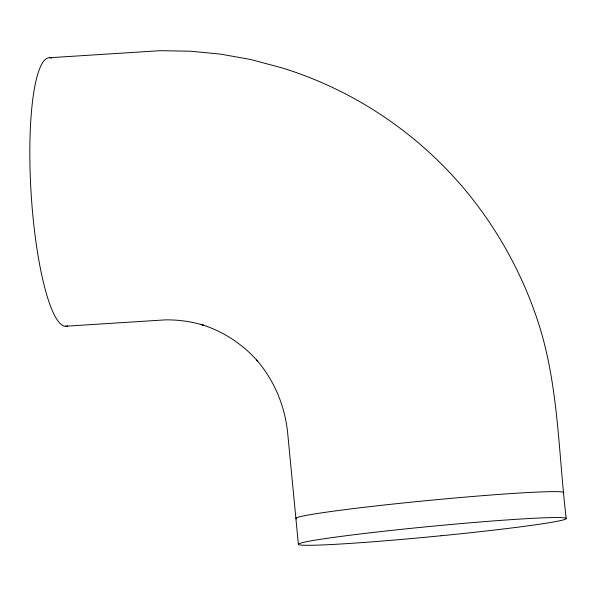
<?xml version="1.0" encoding="UTF-8"?>
<svg xmlns="http://www.w3.org/2000/svg" width="596" height="596" viewBox="0 0 596 596"><rect width="100%" height="100%" fill="white"/><g stroke="black" fill="none" stroke-linecap="round" stroke-linejoin="round"><path stroke-width="0.89" d="M49.885 57.715L159.996 50.697L190.392 51.196L220.647 54.132L250.573 59.473L282.228 67.944C350.314 88.946 412.03 129.235 458.995 182.771L460.179 184.075C493.622 222.725 519.444 267.738 536.117 316.044C558.78 381.067 558.094 450.829 566.2 518.438M65.329 326.243L165.099 319.888C178.01 319.665 190.921 321.438 203.296 325.14L201.053 324.395C222.852 331.123 242.609 344.019 257.643 361.161L256.459 359.85C274.629 380.62 285.447 407.314 287.838 434.745L298.395 544.401M296.696 518.893A134.554 5.163 -5.5 0 1 426.937 500.603A134.554 5.163 -5.5 0 1 563.421 493.026M67.698 325.93A134.554 26.529 86.4 0 1 30.999 191.472A134.554 26.529 86.4 0 1 51.494 58.103M441.167 535.744L429.157 536.907A134.554 5.163 -5.5 0 1 315.88 540.05A134.554 5.163 -5.5 0 1 545.78 517.753A134.554 5.163 -5.5 0 1 441.167 535.744"/></g></svg>
